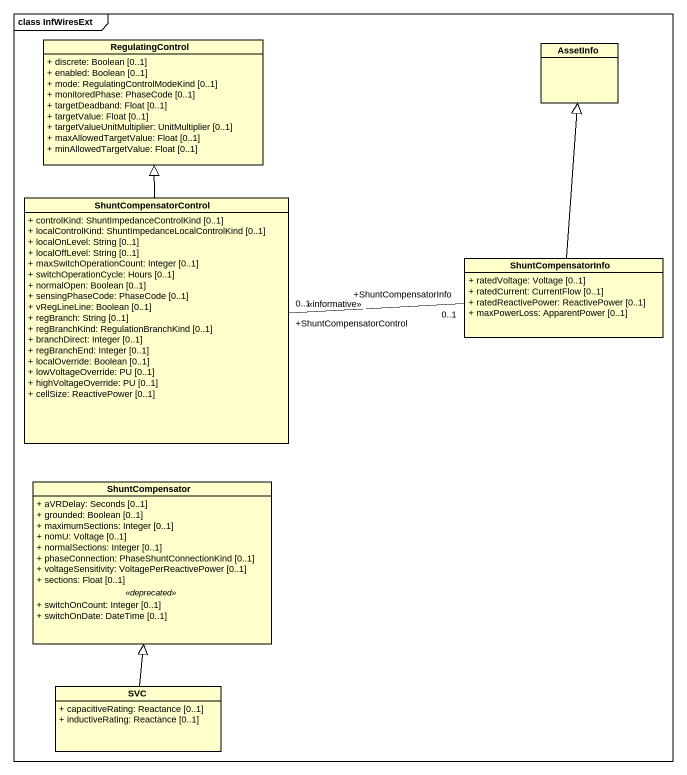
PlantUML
@startuml
mainframe class InfWiresExt
hide circle
hide empty members
skinparam classAttributeIconSize 0
class RegulatingControl {
  + discrete: Boolean [0..1]
  + enabled: Boolean [0..1]
  + mode: RegulatingControlModeKind [0..1]
  + monitoredPhase: PhaseCode [0..1]
  + targetDeadband: Float [0..1]
  + targetValue: Float [0..1]
  + targetValueUnitMultiplier: UnitMultiplier [0..1]
  + maxAllowedTargetValue: Float [0..1]
  + minAllowedTargetValue: Float [0..1]
}
class AssetInfo
class ShuntCompensatorControl {
  + controlKind: ShuntImpedanceControlKind [0..1]
  + localControlKind: ShuntImpedanceLocalControlKind [0..1]
  + localOnLevel: String [0..1]
  + localOffLevel: String [0..1]
  + maxSwitchOperationCount: Integer [0..1]
  + switchOperationCycle: Hours [0..1]
  + normalOpen: Boolean [0..1]
  + sensingPhaseCode: PhaseCode [0..1]
  + vRegLineLine: Boolean [0..1]
  + regBranch: String [0..1]
  + regBranchKind: RegulationBranchKind [0..1]
  + branchDirect: Integer [0..1]
  + regBranchEnd: Integer [0..1]
  + localOverride: Boolean [0..1]
  + lowVoltageOverride: PU [0..1]
  + highVoltageOverride: PU [0..1]
  + cellSize: ReactivePower [0..1]
}
class ShuntCompensatorInfo {
  + ratedVoltage: Voltage [0..1]
  + ratedCurrent: CurrentFlow [0..1]
  + ratedReactivePower: ReactivePower [0..1]
  + maxPowerLoss: ApparentPower [0..1]
}
class ShuntCompensator {
  + aVRDelay: Seconds [0..1]
  + grounded: Boolean [0..1]
  + maximumSections: Integer [0..1]
  + nomU: Voltage [0..1]
  + normalSections: Integer [0..1]
  + phaseConnection: PhaseShuntConnectionKind [0..1]
  + voltageSensitivity: VoltagePerReactivePower [0..1]
  + sections: Float [0..1]
  .. <<deprecated>> ..
  + switchOnCount: Integer [0..1]
  + switchOnDate: DateTime [0..1]
}
class SVC {
  + capacitiveRating: Reactance [0..1]
  + inductiveRating: Reactance [0..1]
}
ShuntCompensatorControl -up-|> RegulatingControl
ShuntCompensatorInfo -up-|> AssetInfo
ShuntCompensatorInfo "+ShuntCompensatorInfo\n0..1" -left- "+ShuntCompensatorControl\n0..1" ShuntCompensatorControl : <<informative>>
SVC -up-|> ShuntCompensator
@enduml
